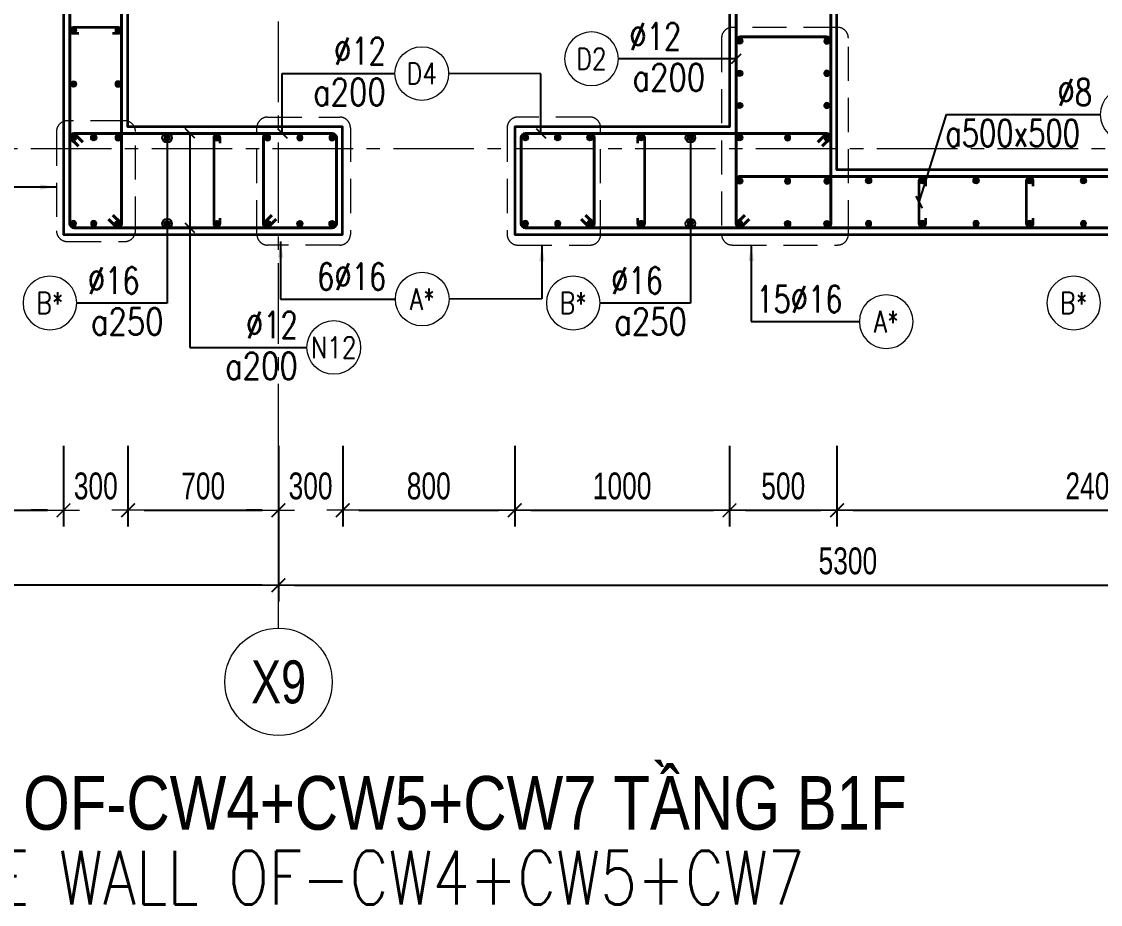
# Model space of a CAD drawing. Header units: millimetres. Extents: x 931337 to 1117500, y 19732 to 157199.
# Drawn here: x 1044437 to 1049458, y 101518 to 105630 of the extents above; entities that cross this region are included whole.
import ezdxf
from ezdxf.enums import TextEntityAlignment as Align

# ---------------------------------------------------------------- set-up
doc = ezdxf.new("R2010")
doc.units = ezdxf.units.MM
doc.header["$MEASUREMENT"] = 0
doc.linetypes.add('HIDDEN2', pattern=[4.7625, 3.175, -1.5875])
doc.linetypes.add('OF_Grid_1$0$CENTER2', pattern=[1.125, 0.75, -0.125, 0.125, -0.125])
doc.layers.get('0').update_dxf_attribs({"lineweight": 20})
doc.layers.get('Defpoints').update_dxf_attribs({"color": 151, "lineweight": 9})
for name, color, linetype, lineweight in [('KC-LEADER', 153, 'Continuous', 18), ('KC-THEP', 6, 'Continuous', 40), ('NDC_S_ANNO', 7, 'Continuous', 20), ('NDC_S_DIM', 1, 'Continuous', 15), ('NDC_S_ENG TITLE', 3, 'Continuous', 20), ('NDC_S_HIDDEN', 8, 'HIDDEN2', 13), ('NDC_S_LEADER', 1, 'Continuous', 15), ('NDC_S_REBAR', 4, 'Continuous', 35), ('NDC_S_STIRRUP', 4, 'Continuous', 40), ('NDC_S_TEXT SYMBOL', 7, 'Continuous', 20), ('NDC_S_VN TEXT', 7, 'Continuous', 20), ('NDC_S_VN TITLE', 6, 'Continuous', 35), ('NDC_S_WALL', 6, 'Continuous', 35), ('OF_Grid_1$0$NDC_S_AXIS', 5, 'OF_Grid_1$0$CENTER2', 13), ('OF_Grid_1$0$NDC_S_SYMBOL', 1, 'Continuous', 15), ('OF_Grid_1$0$NDC_S_TEXT SYMBOL', 7, 'Continuous', 20)]:
    doc.layers.add(name, color=color, linetype=linetype, lineweight=lineweight)
doc.styles.add('NDC_ANNO', font='', dxfattribs={"width": 0.8})
doc.styles.add('NDC_DIM', font='', dxfattribs={"width": 0.75})
doc.styles.add('NDC_EN TXT', font='romans.shx', dxfattribs={"width": 0.8})
doc.styles.add('NDC_VIE TXT', font='arial.ttf', dxfattribs={"width": 0.8})
doc.styles.add('OF_Grid_1$0$NDC_ANNO', font='', dxfattribs={"width": 0.8})
doc.styles.get('NDC_ANNO').set_extended_font_data('Dotum')
doc.styles.get('NDC_DIM').set_extended_font_data('Dotum')
doc.styles.get('OF_Grid_1$0$NDC_ANNO').set_extended_font_data('Dotum')
doc.dimstyles.new('NDC_dim_30', dxfattribs={"dimscale": 30, "dimtxt": 2.5, "dimasz": 1.5, "dimexe": 1.5, "dimexo": 2.5, "dimgap": 1, "dimtad": 1, "dimdec": 0, "dimzin": 0, "dimdsep": 46, "dimtxsty": 'NDC_DIM', "dimblk": 'DIMMARK', "dimcen": 0.09, "dimdle": 1.2, "dimclrd": 1, "dimclre": 1, "dimclrt": 3, "dimadec": 0, "dimazin": 0, "dimtfac": 1, "dimtdec": 0, "dimtix": 1, "dimtofl": 0, "dimtmove": 0, "dimatfit": 3, "dimfxl": 6, "dimfxlon": 1, "dimtolj": 1, "dimtzin": 0, "dimarcsym": 0})
doc.dimstyles.new('NDC_dim_50', dxfattribs={"dimscale": 50, "dimtxt": 2.5, "dimasz": 1.5, "dimexe": 1.5, "dimexo": 2.5, "dimgap": 1, "dimtad": 1, "dimdec": 0, "dimzin": 0, "dimdsep": 46, "dimtxsty": 'NDC_DIM', "dimblk": 'DIMMARK', "dimcen": 0.09, "dimdle": 1.2, "dimclrd": 1, "dimclre": 1, "dimclrt": 3, "dimadec": 0, "dimazin": 0, "dimtfac": 1, "dimtdec": 0, "dimtix": 1, "dimtofl": 0, "dimtmove": 0, "dimatfit": 3, "dimfxl": 6, "dimfxlon": 1, "dimtolj": 1, "dimtzin": 0, "dimarcsym": 0})

# ---------------------------------------------------------------- blocks, each defined once
blk = doc.blocks.new('Drawing name_symbol')
at = {"layer": 'NDC_S_ENG TITLE', "style": 'NDC_EN TXT', "width": 0.8}
blk.add_attdef('SECTDET1', text='', height=5, dxfattribs=at).set_placement((0, 1.01), align=Align.CENTER)
at = {"layer": 'NDC_S_TEXT SYMBOL', "lineweight": 25, "style": 'NDC_ANNO', "width": 0.8}
blk.add_attdef('SSCALE', text='', height=2.5, dxfattribs=at).set_placement((0, -4), align=Align.CENTER)
at = {"layer": 'NDC_S_VN TITLE', "style": 'NDC_VIE TXT', "width": 0.8}
blk.add_attdef('SECTDET2', text='', height=5, dxfattribs=at).set_placement((0, 7.97), align=Align.CENTER)
blk = doc.blocks.new('THEP')
at = {"layer": 'KC-LEADER', "color": 6}
blk.add_circle((0, 0), 14, dxfattribs=at)
at = {"layer": 'KC-THEP'}
for p, q in [((-14, 0), (14, 0)), ((9.9, 9.9), (-9.9, -9.9)), ((-9.9, 9.9), (9.9, -9.9)), ((0, 14), (0, -14))]:
    blk.add_line(p, q, dxfattribs=at)
blk = doc.blocks.new('*U10')
blk.add_circle((2.5, 0), 2.5)
at = {"layer": 'NDC_S_VN TEXT', "color": 3, "style": 'NDC_EN TXT'}
for tag, width, p in [('DK2', 0.75, (-0.85, 0.85)), ('KC2', 0.8, (-0.85, -2.97))]:
    blk.add_attdef(tag, text='', height=2.5, dxfattribs=dict(at, width=width)).set_placement(p, align=Align.RIGHT)
at = {"layer": 'NDC_S_VN TEXT', "color": 7, "style": 'NDC_EN TXT', "width": 0.8}
blk.add_attdef('SH3', text='', height=2, dxfattribs=at).set_placement((2.5, 0), align=Align.MIDDLE)
blk = doc.blocks.new('DIMMARK')
at = {"layer": 'NDC_S_DIM', "color": 1}
blk.add_line((-1.5, 0), (1, 0), dxfattribs=at)
at = {"layer": 'NDC_S_DIM', "color": 2, "const_width": 0.1}
blk.add_lwpolyline([(-0.424, -0.424), (0.424, 0.424)], dxfattribs=at)
blk = doc.blocks.new('*U13')
blk.add_circle((-2.5, 0), 2.5)
at = {"layer": 'NDC_S_VN TEXT', "color": 3, "style": 'NDC_EN TXT', "width": 0.75}
blk.add_attdef('DK1', (0.5, 0.85), '', height=2.5, dxfattribs=at)
at = {"layer": 'NDC_S_VN TEXT', "color": 7, "style": 'NDC_EN TXT', "width": 0.8}
blk.add_attdef('SH2', text='', height=2, dxfattribs=at).set_placement((-2.5, 0), align=Align.MIDDLE)
blk = doc.blocks.new('*U12')
blk.add_circle((-2.5, 0), 2.5)
at = {"layer": 'NDC_S_VN TEXT', "color": 3, "style": 'NDC_EN TXT', "width": 0.75}
for tag, p in [('DK1', (0.5, 0.85)), ('KC1', (0.5, -2.97))]:
    blk.add_attdef(tag, p, '', height=2.5, dxfattribs=at)
at = {"layer": 'NDC_S_VN TEXT', "color": 7, "style": 'NDC_EN TXT', "width": 0.8}
blk.add_attdef('SH2', text='', height=2, dxfattribs=at).set_placement((-2.5, 0), align=Align.MIDDLE)
blk = doc.blocks.new('*D1055')
at = {"layer": 'Defpoints', "color": 0, "transparency": 16777216}
for p in [(1038531.9, 104639.1), (1045631.7, 103817.5), (1038531.9, 103004.7)]:
    blk.add_point(p, dxfattribs=at)
at = {"layer": 'NDC_S_DIM', "color": 1, "lineweight": -2, "transparency": 16777216}
for p, q in [((1038531.9, 103304.7), (1038531.9, 102929.7)), ((1045631.7, 103304.7), (1045631.7, 102929.7)), ((1045556.7, 103004.7), (1038606.9, 103004.7))]:
    blk.add_line(p, q, dxfattribs=at)
at = {"layer": 'NDC_S_DIM', "color": 1, "lineweight": -2, "transparency": 16777216, "xscale": 75, "yscale": 75, "zscale": 75, "rotation": 180}
blk.add_blockref('DIMMARK', (1038531.9, 103004.7), dxfattribs=at)
at = {"layer": 'NDC_S_DIM', "color": 1, "lineweight": -2, "transparency": 16777216, "xscale": 75, "yscale": 75, "zscale": 75}
blk.add_blockref('DIMMARK', (1045631.7, 103004.7), dxfattribs=at)
at = {"layer": 'NDC_S_DIM', "color": 3, "transparency": 16777216, "insert": (1042081.8, 103117.3), "char_height": 125, "attachment_point": 5, "style": 'NDC_DIM'}
blk.add_mtext('\\A1;7100', dxfattribs=at)
blk = doc.blocks.new('*U9')
blk.add_circle((2.5, 0), 2.5)
at = {"layer": 'NDC_S_VN TEXT', "color": 3, "style": 'NDC_EN TXT', "width": 0.75}
blk.add_attdef('DK2', text='', height=2.5, dxfattribs=at).set_placement((-0.85, 0.85), align=Align.RIGHT)
at = {"layer": 'NDC_S_VN TEXT', "color": 7, "style": 'NDC_EN TXT', "width": 0.8}
blk.add_attdef('SH3', text='', height=2, dxfattribs=at).set_placement((2.5, 0), align=Align.MIDDLE)
blk = doc.blocks.new('*U87')
at = {"layer": 'OF_Grid_1$0$NDC_S_SYMBOL'}
blk.add_line((0, 5), (0, 9), dxfattribs=at)
blk.add_circle((0, 0), 5, dxfattribs=at)
at = {"layer": 'OF_Grid_1$0$NDC_S_TEXT SYMBOL', "color": 7, "style": 'OF_Grid_1$0$NDC_ANNO', "width": 0.8}
blk.add_attdef('GRID', text='', height=4, dxfattribs=at).set_placement((0, 0), align=Align.MIDDLE)
blk = doc.blocks.new('*D1070')
at = {"layer": 'Defpoints', "color": 0, "ltscale": 200, "transparency": 16777216}
for p in [(1043281.9, 105139.1), (1044631.9, 105101.8), (1044631.9, 103353.8)]:
    blk.add_point(p, dxfattribs=at)
at = {"layer": 'NDC_S_DIM', "color": 1, "lineweight": -2, "ltscale": 200, "transparency": 16777216}
for p, q in [((1043281.9, 103653.8), (1043281.9, 103278.8)), ((1044631.9, 103653.8), (1044631.9, 103278.8)), ((1043356.9, 103353.8), (1044556.9, 103353.8))]:
    blk.add_line(p, q, dxfattribs=at)
at = {"layer": 'NDC_S_DIM', "color": 1, "lineweight": -2, "ltscale": 200, "transparency": 16777216, "xscale": 75, "yscale": 75, "zscale": 75, "rotation": 180}
blk.add_blockref('DIMMARK', (1043281.9, 103353.8), dxfattribs=at)
at = {"layer": 'NDC_S_DIM', "color": 1, "lineweight": -2, "ltscale": 200, "transparency": 16777216, "xscale": 75, "yscale": 75, "zscale": 75}
blk.add_blockref('DIMMARK', (1044631.9, 103353.8), dxfattribs=at)
at = {"layer": 'NDC_S_DIM', "color": 3, "ltscale": 200, "transparency": 16777216, "insert": (1043956.9, 103466.4), "char_height": 125, "attachment_point": 5, "style": 'NDC_DIM'}
blk.add_mtext('\\A1;1350', dxfattribs=at)
blk = doc.blocks.new('*D1071')
at = {"layer": 'Defpoints', "color": 0, "ltscale": 200, "transparency": 16777216}
for p in [(1044931.9, 105253.7), (1044631.9, 105101.8), (1044931.9, 103353.8)]:
    blk.add_point(p, dxfattribs=at)
at = {"layer": 'NDC_S_DIM', "color": 1, "lineweight": -2, "ltscale": 200, "transparency": 16777216}
for p, q in [((1044631.9, 103653.8), (1044631.9, 103278.8)), ((1044931.9, 103653.8), (1044931.9, 103278.8)), ((1044556.9, 103353.8), (1044481.9, 103353.8)), ((1045006.9, 103353.8), (1045081.9, 103353.8))]:
    blk.add_line(p, q, dxfattribs=at)
at = {"layer": 'NDC_S_DIM', "color": 1, "lineweight": -2, "ltscale": 200, "transparency": 16777216, "xscale": 75, "yscale": 75, "zscale": 75}
blk.add_blockref('DIMMARK', (1044631.9, 103353.8), dxfattribs=at)
at = {"layer": 'NDC_S_DIM', "color": 1, "lineweight": -2, "ltscale": 200, "transparency": 16777216, "xscale": 75, "yscale": 75, "zscale": 75, "rotation": 180}
blk.add_blockref('DIMMARK', (1044931.9, 103353.8), dxfattribs=at)
at = {"layer": 'NDC_S_DIM', "color": 3, "ltscale": 200, "transparency": 16777216, "insert": (1044781.9, 103466.4), "char_height": 125, "attachment_point": 5, "style": 'NDC_DIM'}
blk.add_mtext('\\A1;300', dxfattribs=at)
blk = doc.blocks.new('*D1072')
at = {"layer": 'Defpoints', "color": 0, "ltscale": 200, "transparency": 16777216}
for p in [(1044931.9, 105253.7), (1045631.7, 105139.1), (1045631.7, 103353.8)]:
    blk.add_point(p, dxfattribs=at)
at = {"layer": 'NDC_S_DIM', "color": 1, "lineweight": -2, "ltscale": 200, "transparency": 16777216}
for p, q in [((1044931.9, 103653.8), (1044931.9, 103278.8)), ((1045631.7, 103653.8), (1045631.7, 103278.8)), ((1045006.9, 103353.8), (1045556.7, 103353.8))]:
    blk.add_line(p, q, dxfattribs=at)
at = {"layer": 'NDC_S_DIM', "color": 1, "lineweight": -2, "ltscale": 200, "transparency": 16777216, "xscale": 75, "yscale": 75, "zscale": 75, "rotation": 180}
blk.add_blockref('DIMMARK', (1044931.9, 103353.8), dxfattribs=at)
at = {"layer": 'NDC_S_DIM', "color": 1, "lineweight": -2, "ltscale": 200, "transparency": 16777216, "xscale": 75, "yscale": 75, "zscale": 75}
blk.add_blockref('DIMMARK', (1045631.7, 103353.8), dxfattribs=at)
at = {"layer": 'NDC_S_DIM', "color": 3, "ltscale": 200, "transparency": 16777216, "insert": (1045281.8, 103466.4), "char_height": 125, "attachment_point": 5, "style": 'NDC_DIM'}
blk.add_mtext('\\A1;700', dxfattribs=at)
blk = doc.blocks.new('*D1073')
at = {"layer": 'Defpoints', "color": 0, "ltscale": 200, "transparency": 16777216}
for p in [(1045631.7, 105139.1), (1045931.9, 105139.1), (1045931.9, 103353.8)]:
    blk.add_point(p, dxfattribs=at)
at = {"layer": 'NDC_S_DIM', "color": 1, "lineweight": -2, "ltscale": 200, "transparency": 16777216}
for p, q in [((1045631.7, 103653.8), (1045631.7, 103278.8)), ((1045931.9, 103653.8), (1045931.9, 103278.8)), ((1045556.7, 103353.8), (1045481.7, 103353.8)), ((1046006.9, 103353.8), (1046081.9, 103353.8))]:
    blk.add_line(p, q, dxfattribs=at)
at = {"layer": 'NDC_S_DIM', "color": 1, "lineweight": -2, "ltscale": 200, "transparency": 16777216, "xscale": 75, "yscale": 75, "zscale": 75}
blk.add_blockref('DIMMARK', (1045631.7, 103353.8), dxfattribs=at)
at = {"layer": 'NDC_S_DIM', "color": 1, "lineweight": -2, "ltscale": 200, "transparency": 16777216, "xscale": 75, "yscale": 75, "zscale": 75, "rotation": 180}
blk.add_blockref('DIMMARK', (1045931.9, 103353.8), dxfattribs=at)
at = {"layer": 'NDC_S_DIM', "color": 3, "ltscale": 200, "transparency": 16777216, "insert": (1045781.8, 103466.4), "char_height": 125, "attachment_point": 5, "style": 'NDC_DIM'}
blk.add_mtext('\\A1;300', dxfattribs=at)
blk = doc.blocks.new('*D1074')
at = {"layer": 'Defpoints', "color": 0, "ltscale": 200, "transparency": 16777216}
for p in [(1045931.9, 105139.1), (1046731.9, 105139.1), (1046731.9, 103353.8)]:
    blk.add_point(p, dxfattribs=at)
at = {"layer": 'NDC_S_DIM', "color": 1, "lineweight": -2, "ltscale": 200, "transparency": 16777216}
for p, q in [((1045931.9, 103653.8), (1045931.9, 103278.8)), ((1046731.9, 103653.8), (1046731.9, 103278.8)), ((1046006.9, 103353.8), (1046656.9, 103353.8))]:
    blk.add_line(p, q, dxfattribs=at)
at = {"layer": 'NDC_S_DIM', "color": 1, "lineweight": -2, "ltscale": 200, "transparency": 16777216, "xscale": 75, "yscale": 75, "zscale": 75, "rotation": 180}
blk.add_blockref('DIMMARK', (1045931.9, 103353.8), dxfattribs=at)
at = {"layer": 'NDC_S_DIM', "color": 1, "lineweight": -2, "ltscale": 200, "transparency": 16777216, "xscale": 75, "yscale": 75, "zscale": 75}
blk.add_blockref('DIMMARK', (1046731.9, 103353.8), dxfattribs=at)
at = {"layer": 'NDC_S_DIM', "color": 3, "ltscale": 200, "transparency": 16777216, "insert": (1046331.9, 103466.4), "char_height": 125, "attachment_point": 5, "style": 'NDC_DIM'}
blk.add_mtext('\\A1;800', dxfattribs=at)
blk = doc.blocks.new('*D1075')
at = {"layer": 'Defpoints', "color": 0, "ltscale": 200, "transparency": 16777216}
for p in [(1046731.9, 105139.1), (1047731.9, 105139.1), (1047731.9, 103353.8)]:
    blk.add_point(p, dxfattribs=at)
at = {"layer": 'NDC_S_DIM', "color": 1, "lineweight": -2, "ltscale": 200, "transparency": 16777216}
for p, q in [((1046731.9, 103653.8), (1046731.9, 103278.8)), ((1047731.9, 103653.8), (1047731.9, 103278.8)), ((1046806.9, 103353.8), (1047656.9, 103353.8))]:
    blk.add_line(p, q, dxfattribs=at)
at = {"layer": 'NDC_S_DIM', "color": 1, "lineweight": -2, "ltscale": 200, "transparency": 16777216, "xscale": 75, "yscale": 75, "zscale": 75, "rotation": 180}
blk.add_blockref('DIMMARK', (1046731.9, 103353.8), dxfattribs=at)
at = {"layer": 'NDC_S_DIM', "color": 1, "lineweight": -2, "ltscale": 200, "transparency": 16777216, "xscale": 75, "yscale": 75, "zscale": 75}
blk.add_blockref('DIMMARK', (1047731.9, 103353.8), dxfattribs=at)
at = {"layer": 'NDC_S_DIM', "color": 3, "ltscale": 200, "transparency": 16777216, "insert": (1047231.9, 103466.4), "char_height": 125, "attachment_point": 5, "style": 'NDC_DIM'}
blk.add_mtext('\\A1;1000', dxfattribs=at)
blk = doc.blocks.new('*D1076')
at = {"layer": 'Defpoints', "color": 0, "ltscale": 200, "transparency": 16777216}
for p in [(1047731.9, 105139.1), (1048231.9, 105139.1), (1048231.9, 103353.8)]:
    blk.add_point(p, dxfattribs=at)
at = {"layer": 'NDC_S_DIM', "color": 1, "lineweight": -2, "ltscale": 200, "transparency": 16777216}
for p, q in [((1047731.9, 103653.8), (1047731.9, 103278.8)), ((1048231.9, 103653.8), (1048231.9, 103278.8)), ((1047806.9, 103353.8), (1048156.9, 103353.8))]:
    blk.add_line(p, q, dxfattribs=at)
at = {"layer": 'NDC_S_DIM', "color": 1, "lineweight": -2, "ltscale": 200, "transparency": 16777216, "xscale": 75, "yscale": 75, "zscale": 75, "rotation": 180}
blk.add_blockref('DIMMARK', (1047731.9, 103353.8), dxfattribs=at)
at = {"layer": 'NDC_S_DIM', "color": 1, "lineweight": -2, "ltscale": 200, "transparency": 16777216, "xscale": 75, "yscale": 75, "zscale": 75}
blk.add_blockref('DIMMARK', (1048231.9, 103353.8), dxfattribs=at)
at = {"layer": 'NDC_S_DIM', "color": 3, "ltscale": 200, "transparency": 16777216, "insert": (1047981.9, 103466.4), "char_height": 125, "attachment_point": 5, "style": 'NDC_DIM'}
blk.add_mtext('\\A1;500', dxfattribs=at)
blk = doc.blocks.new('*D1077')
at = {"layer": 'Defpoints', "color": 0, "ltscale": 200, "transparency": 16777216}
for p in [(1048231.9, 105139.1), (1050631.7, 104939.1), (1050631.7, 103353.8)]:
    blk.add_point(p, dxfattribs=at)
at = {"layer": 'NDC_S_DIM', "color": 1, "lineweight": -2, "ltscale": 200, "transparency": 16777216}
for p, q in [((1048231.9, 103653.8), (1048231.9, 103278.8)), ((1050631.7, 103653.8), (1050631.7, 103278.8)), ((1048306.9, 103353.8), (1050556.7, 103353.8))]:
    blk.add_line(p, q, dxfattribs=at)
at = {"layer": 'NDC_S_DIM', "color": 1, "lineweight": -2, "ltscale": 200, "transparency": 16777216, "xscale": 75, "yscale": 75, "zscale": 75, "rotation": 180}
blk.add_blockref('DIMMARK', (1048231.9, 103353.8), dxfattribs=at)
at = {"layer": 'NDC_S_DIM', "color": 1, "lineweight": -2, "ltscale": 200, "transparency": 16777216, "xscale": 75, "yscale": 75, "zscale": 75}
blk.add_blockref('DIMMARK', (1050631.7, 103353.8), dxfattribs=at)
at = {"layer": 'NDC_S_DIM', "color": 3, "ltscale": 200, "transparency": 16777216, "insert": (1049431.8, 103466.4), "char_height": 125, "attachment_point": 5, "style": 'NDC_DIM'}
blk.add_mtext('\\A1;2400', dxfattribs=at)
blk = doc.blocks.new('*D1079')
at = {"layer": 'Defpoints', "color": 0, "ltscale": 200, "transparency": 16777216}
for p in [(1050932.7, 104639.1), (1045632.7, 103817.5), (1050932.7, 103004.7)]:
    blk.add_point(p, dxfattribs=at)
at = {"layer": 'NDC_S_DIM', "color": 1, "lineweight": -2, "ltscale": 200, "transparency": 16777216}
for p, q in [((1045632.7, 103304.7), (1045632.7, 102929.7)), ((1050932.7, 103304.7), (1050932.7, 102929.7)), ((1045707.7, 103004.7), (1050857.7, 103004.7))]:
    blk.add_line(p, q, dxfattribs=at)
at = {"layer": 'NDC_S_DIM', "color": 1, "lineweight": -2, "ltscale": 200, "transparency": 16777216, "xscale": 75, "yscale": 75, "zscale": 75, "rotation": 180}
blk.add_blockref('DIMMARK', (1045632.7, 103004.7), dxfattribs=at)
at = {"layer": 'NDC_S_DIM', "color": 1, "lineweight": -2, "ltscale": 200, "transparency": 16777216, "xscale": 75, "yscale": 75, "zscale": 75}
blk.add_blockref('DIMMARK', (1050932.7, 103004.7), dxfattribs=at)
at = {"layer": 'NDC_S_DIM', "color": 3, "ltscale": 200, "transparency": 16777216, "insert": (1048282.7, 103117.3), "char_height": 125, "attachment_point": 5, "style": 'NDC_DIM'}
blk.add_mtext('\\A1;5300', dxfattribs=at)

msp = doc.modelspace()

# ---------------------------------------------------------------- linework, layer by layer
at = {"layer": 'NDC_S_HIDDEN', "ltscale": 50}
for points in [[(1048234.819, 105603.031), (1047744.811, 105603.031, 0.41421356), (1047694.811, 105553.031), (1047694.811, 104639.422, 0.41421356), (1047744.811, 104589.422), (1048234.819, 104589.422, 0.41421356), (1048284.819, 104639.422), (1048284.819, 105553.031, 0.41421356)], [(1044916.826, 105167.624), (1044649.028, 105167.624, 0.41421356), (1044599.028, 105117.624), (1044599.028, 104655.883, 0.41421356), (1044649.028, 104605.883), (1044916.826, 104605.883, 0.41421356), (1044966.826, 104655.883), (1044966.826, 105117.624, 0.41421356)], [(1045581.935, 105185.215), (1045917.16, 105185.215, -0.41421356), (1045967.16, 105135.215), (1045967.16, 104639.057, -0.41421356), (1045917.16, 104589.057), (1045581.935, 104589.057, -0.41421356), (1045531.935, 104639.057), (1045531.935, 105135.215, -0.41421356)], [(1047081.935, 105185.215), (1046746.711, 105185.215, 0.41421356), (1046696.711, 105135.215), (1046696.711, 104639.057, 0.41421356), (1046746.711, 104589.057), (1047081.935, 104589.057, 0.41421356), (1047131.935, 104639.057), (1047131.935, 105135.215, 0.41421356)]]:
    msp.add_lwpolyline(points, format="xyb", close=True, dxfattribs=at)
at = {"layer": 'NDC_S_REBAR'}
for points in [[(1044703.423, 105574.057), (1044678.423, 105574.057, -1), (1044678.423, 105604.057), (1044885.447, 105604.057, -1), (1044885.447, 105574.057), (1044860.447, 105574.057)], [(1045361.018, 105064.057), (1045361.018, 105089.057, 1), (1045331.018, 105089.057), (1045331.018, 104689.057, 1), (1045361.018, 104689.057), (1045361.018, 104714.057)], [(1047305.42, 105064.057), (1047305.42, 105089.057, -1), (1047335.42, 105089.057), (1047335.42, 104689.057, -1), (1047305.42, 104689.057), (1047305.42, 104714.057)], [(1048644.223, 104714.057), (1048644.223, 104689.057, -1), (1048614.223, 104689.057), (1048614.223, 104889.057, -1), (1048644.223, 104889.057), (1048644.223, 104864.057)], [(1049144.223, 104714.057), (1049144.223, 104689.057, -1), (1049114.223, 104689.057), (1049114.223, 104889.057, -1), (1049144.223, 104889.057), (1049144.223, 104864.057)]]:
    msp.add_lwpolyline(points, format="xyb", dxfattribs=at)
at = {"layer": 'NDC_S_STIRRUP'}
for points in [[(1044861.935, 104729.057), (1044901.935, 104689.057, -0.41421356), (1044881.935, 104669.057), (1044681.935, 104669.057, -0.41421356), (1044661.935, 104689.057), (1044661.935, 116989.057, -0.41421356), (1044681.935, 117009.057), (1044881.935, 117009.057, -0.41421356), (1044901.935, 116989.057), (1044901.935, 104689.057, -0.41421356), (1044881.935, 104669.057), (1044841.935, 104709.057)], [(1047762.735, 114239.057), (1047762.735, 114239.057), (1047762.735, 104689.057, 0.41421356), (1047782.735, 104669.057), (1048182.735, 104669.057, 0.41421356), (1048202.735, 104689.057), (1048202.735, 107939.733), (1048192.735, 107909.733)], [(1047802.735, 104729.057), (1047762.735, 104689.057, 0.41421356), (1047782.735, 104669.057), (1048182.735, 104669.057, 0.41421356), (1048202.735, 104689.057), (1048202.735, 105538.874, 0.41421356), (1048182.735, 105558.874), (1047782.735, 105558.874, 0.41421356), (1047762.735, 105538.874), (1047762.735, 104689.057, 0.41421356), (1047782.735, 104669.057), (1047822.735, 104709.057)], [(1044721.935, 105069.057), (1044681.935, 105109.057, 0.41421356), (1044661.935, 105089.057), (1044661.935, 104689.057, 0.41421356), (1044681.935, 104669.057), (1045881.935, 104669.057, 0.41421356), (1045901.935, 104689.057), (1045901.935, 105089.057, 0.41421356), (1045881.935, 105109.057), (1044681.935, 105109.057, 0.41421356), (1044661.935, 105089.057), (1044701.935, 105049.057)], [(1045601.935, 104729.057), (1045561.935, 104689.057, 0.41421356), (1045581.935, 104669.057), (1045881.935, 104669.057, 0.41421356), (1045901.935, 104689.057), (1045901.935, 105089.057, 0.41421356), (1045881.935, 105109.057), (1045581.935, 105109.057, 0.41421356), (1045561.935, 105089.057), (1045561.935, 104689.057, 0.41421356), (1045581.935, 104669.057), (1045621.935, 104709.057)], [(1048142.735, 105069.057), (1048182.735, 105109.057, -0.41421356), (1048202.735, 105089.057), (1048202.735, 104689.057, -0.41421356), (1048182.735, 104669.057), (1046781.935, 104669.057, -0.41421356), (1046761.935, 104689.057), (1046761.935, 105089.057, -0.41421356), (1046781.935, 105109.057), (1048182.735, 105109.057, -0.41421356), (1048202.735, 105089.057), (1048162.735, 105049.057)], [(1047061.935, 104729.057), (1047101.935, 104689.057, -0.41421356), (1047081.935, 104669.057), (1046781.935, 104669.057, -0.41421356), (1046761.935, 104689.057), (1046761.935, 105089.057, -0.41421356), (1046781.935, 105109.057), (1047081.935, 105109.057, -0.41421356), (1047101.935, 105089.057), (1047101.935, 104689.057, -0.41421356), (1047081.935, 104669.057), (1047041.935, 104709.057)], [(1050842.735, 104869.057), (1050882.735, 104909.057, -0.41421356), (1050902.735, 104889.057), (1050902.735, 104689.057, -0.41421356), (1050882.735, 104669.057), (1047782.735, 104669.057, -0.41421356), (1047762.735, 104689.057), (1047762.735, 104889.057, -0.41435759), (1047782.735, 104909.057), (1050882.735, 104909.057, -0.41421356), (1050902.735, 104889.057), (1050862.735, 104849.057)]]:
    msp.add_lwpolyline(points, format="xyb", dxfattribs=at)
at = {"layer": 'NDC_S_WALL'}
for points in [[(1044631.935, 114039.057), (1044631.935, 104639.057), (1045930.765, 104639.057), (1045930.765, 104639.057), (1045930.765, 105139.057), (1045930.765, 105139.057), (1044931.935, 105139.057), (1044931.935, 107339.057), (1044931.935, 107339.057), (1047731.935, 107339.057), (1047731.935, 107339.057), (1047731.935, 105139.057), (1046733.105, 105139.057), (1046733.105, 105139.057), (1046733.105, 104639.057), (1046733.105, 104639.057), (1050931.935, 104639.057), (1050931.935, 117039.057)], [(1050631.935, 116739.057), (1050631.935, 104939.057), (1048231.935, 104939.057), (1048231.935, 116739.057)]]:
    msp.add_lwpolyline(points, dxfattribs=at)
at = {"layer": 'OF_Grid_1$0$NDC_S_AXIS', "ltscale": 500}
for p, q in [((1045632.735, 103004.688), (1045632.735, 118700.803)), ((1036604.756, 105039.057), (1052455.08, 105039.057))]:
    msp.add_line(p, q, dxfattribs=at)

# ---------------------------------------------------------------- block references
at = {"layer": 'KC-THEP'}
for p, rotation in [((1044678.423, 105589.057), 189.6685644363809), ((1047779.223, 105539.057), 189.6685644363809), ((1047779.223, 105389.057), 189.6685644363809), ((1044678.423, 105339.057), 189.6685644363809), ((1047779.223, 105239.057), 189.6685644363809), ((1044678.423, 105089.057), 189.6685644363809), ((1044772.583, 105089.057), 189.6685644363809), ((1046781.935, 105089.057), 189.6685644363809), ((1046931.935, 105089.057), 189.6685644363809), ((1047081.935, 105089.057), 189.6685644363809), ((1047320.42, 105089.057), 189.6685644363809), ((1047549.829, 105089.057), 189.6685644363809), ((1047779.223, 105089.057), 189.6685644363809), ((1047779.223, 104887.353), 189.6685644363809), ((1048379.223, 104889.057), 189.6685644363809), ((1048629.223, 104889.057), 189.6685644363809), ((1048879.223, 104889.057), 189.6685644363809), ((1049129.223, 104889.057), 189.6685644363809), ((1049379.223, 104889.057), 189.6685644363809), ((1044885.447, 104689.057), 9.66856443638095), ((1045114.042, 104689.057), 9.66856443638095), ((1045346.018, 104689.057), 9.66856443638095), ((1045581.935, 104689.057), 9.668564436380946), ((1045731.935, 104689.057), 9.668564436380946), ((1045881.935, 104689.057), 9.668564436380946), ((1048002.201, 104689.057), 9.66856443638095), ((1048184.692, 104689.057), 9.66856443638095)]:
    msp.add_blockref('THEP', p, dxfattribs=dict(at, rotation=rotation))
at = {"layer": 'KC-THEP', "xscale": -1}
for p, rotation in [((1044885.447, 105589.057), 170.331435563619), ((1048184.692, 105539.057), 170.3314355636193), ((1048184.692, 105389.057), 170.331435563619), ((1044885.447, 105339.057), 170.331435563619), ((1048184.692, 105239.057), 170.331435563619), ((1044885.447, 105089.057), 170.331435563619), ((1045114.042, 105089.057), 170.331435563619), ((1045346.018, 105089.057), 170.331435563619), ((1045581.935, 105089.057), 170.331435563619), ((1045731.935, 105089.057), 170.331435563619), ((1045881.935, 105089.057), 170.331435563619), ((1048002.201, 105089.057), 170.331435563619), ((1048184.692, 105089.057), 170.331435563619), ((1048002.201, 104887.353), 170.331435563619), ((1048184.692, 104887.353), 170.331435563619), ((1044678.423, 104689.057), 350.3314355636191), ((1044772.583, 104689.057), 350.3314355636191), ((1046781.935, 104689.057), 350.3314355636191), ((1046931.935, 104689.057), 350.3314355636191), ((1047081.935, 104689.057), 350.3314355636191), ((1047320.42, 104689.057), 350.3314355636191), ((1047549.829, 104689.057), 350.3314355636191), ((1047779.223, 104689.057), 350.3314355636191), ((1048379.223, 104689.057), 350.3314355636191), ((1048629.223, 104689.057), 350.3314355636191), ((1048879.223, 104689.057), 350.3314355636191), ((1049129.223, 104689.057), 350.3314355636191), ((1049379.223, 104689.057), 350.3314355636191)]:
    msp.add_blockref('THEP', p, dxfattribs=dict(at, rotation=rotation))
at = {"layer": 'NDC_S_ANNO'}
ref = msp.add_blockref('Drawing name_symbol', (1045188.396, 101467.499), dxfattribs=dict(at, xscale=50, yscale=50, zscale=50))
ref.add_attrib('SECTDET1', 'DETAIL OF CORE WALL OF-CW4+CW5+CW7', dxfattribs={"layer": 'NDC_S_ENG TITLE', "height": 250, "style": 'NDC_EN TXT', "width": 0.8}).set_placement((1045188.396, 101518.062), align=Align.CENTER)
ref.add_attrib('SECTDET2', 'CHI TIẾT LÕI VÁCH OF-CW4+CW5+CW7 TẦNG B1F', dxfattribs={"layer": 'NDC_S_VN TITLE', "height": 250, "style": 'NDC_VIE TXT', "width": 0.8}).set_placement((1045188.396, 101866.031), align=Align.CENTER)
at = {"layer": 'NDC_S_VN TEXT'}
ref = msp.add_blockref('*U10', (1047214.257, 105456.546), dxfattribs=dict(at, xscale=-50, yscale=50, zscale=50))
ref.add_attrib('SH3', 'D2', dxfattribs={"color": 7, "height": 100, "style": 'NDC_EN TXT', "width": 0.8}).set_placement((1047089.257, 105456.546), align=Align.MIDDLE)
ref.add_attrib('DK2', '%%C12', dxfattribs={"color": 3, "height": 125, "style": 'NDC_EN TXT', "width": 0.75}).set_placement((1047506.757, 105498.821), align=Align.RIGHT)
ref.add_attrib('KC2', 'a200', dxfattribs={"color": 3, "height": 125, "style": 'NDC_EN TXT', "width": 0.8}).set_placement((1047618.661, 105307.918), align=Align.RIGHT)
at = {"layer": 'NDC_S_VN TEXT', "xscale": 50, "yscale": 50, "zscale": 50}
for name, p, values in [('*U10', (1046174.424, 105387.783), {'SH3': 'D4', 'DK2': '%%C12', 'KC2': 'a200'}), ('*U9', (1046176.406, 104337.564), {'SH3': 'A*', 'DK2': '6%%C16'}), ('*U10', (1045764.69, 104112.368), {'SH3': 'N12', 'DK2': '%%C12', 'KC2': 'a200'})]:
    msp.add_blockref(name, p, dxfattribs=at).add_auto_attribs(values)
at = {"layer": 'NDC_S_VN TEXT'}
ref = msp.add_blockref('*U12', (1049457.684, 105196.55), dxfattribs=dict(at, xscale=-50, yscale=50, zscale=50))
ref.add_attrib('SH2', 'C1', dxfattribs={"color": 7, "height": 100, "style": 'NDC_EN TXT', "width": 0.8}).set_placement((1049582.684, 105196.55), align=Align.MIDDLE)
ref.add_attrib('DK1', '%%c8', (1049258.577, 105238.826), dxfattribs={"color": 3, "height": 125, "style": 'NDC_EN TXT', "width": 0.75})
ref.add_attrib('KC1', 'a500x500', (1048736.255, 105047.923), dxfattribs={"color": 3, "height": 125, "style": 'NDC_EN TXT', "width": 0.75})
ref = msp.add_blockref('*U10', (1044693.43, 104319.345), dxfattribs=dict(at, xscale=-50, yscale=50, zscale=50))
ref.add_attrib('SH3', 'B*', dxfattribs={"color": 7, "height": 100, "style": 'NDC_EN TXT', "width": 0.8}).set_placement((1044568.43, 104319.345), align=Align.MIDDLE)
ref.add_attrib('DK2', '%%C16', dxfattribs={"color": 3, "height": 125, "style": 'NDC_EN TXT', "width": 0.75}).set_placement((1044985.93, 104361.62), align=Align.RIGHT)
ref.add_attrib('KC2', 'a250', dxfattribs={"color": 3, "height": 125, "style": 'NDC_EN TXT', "width": 0.8}).set_placement((1045097.835, 104170.718), align=Align.RIGHT)
ref = msp.add_blockref('*U10', (1047129.217, 104319.345), dxfattribs=dict(at, xscale=-50, yscale=50, zscale=50))
ref.add_attrib('SH3', 'B*', dxfattribs={"color": 7, "height": 100, "style": 'NDC_EN TXT', "width": 0.8}).set_placement((1047004.217, 104319.345), align=Align.MIDDLE)
ref.add_attrib('DK2', '%%C16', dxfattribs={"color": 3, "height": 125, "style": 'NDC_EN TXT', "width": 0.75}).set_placement((1047421.717, 104361.62), align=Align.RIGHT)
ref.add_attrib('KC2', 'a250', dxfattribs={"color": 3, "height": 125, "style": 'NDC_EN TXT', "width": 0.8}).set_placement((1047533.622, 104170.718), align=Align.RIGHT)
ref = msp.add_blockref('*U10', (1049458.611, 104319.345), dxfattribs=dict(at, xscale=-50, yscale=50, zscale=50))
ref.add_attrib('SH3', 'B*', dxfattribs={"color": 7, "height": 100, "style": 'NDC_EN TXT', "width": 0.8}).set_placement((1049333.611, 104319.345), align=Align.MIDDLE)
ref.add_attrib('DK2', '%%C16', dxfattribs={"color": 3, "height": 125, "style": 'NDC_EN TXT', "width": 0.75}).set_placement((1049751.111, 104361.62), align=Align.RIGHT)
ref.add_attrib('KC2', 'a250', dxfattribs={"color": 3, "height": 125, "style": 'NDC_EN TXT', "width": 0.8}).set_placement((1049863.016, 104170.718), align=Align.RIGHT)
ref = msp.add_blockref('*U13', (1048336.147, 104232.517), dxfattribs=dict(at, xscale=-50, yscale=50, zscale=50))
ref.add_attrib('SH2', 'A*', dxfattribs={"color": 7, "height": 100, "style": 'NDC_EN TXT', "width": 0.8}).set_placement((1048461.147, 104232.517), align=Align.MIDDLE)
ref.add_attrib('DK1', '15%%C16', (1047855.789, 104274.792), dxfattribs={"color": 3, "height": 125, "style": 'NDC_EN TXT', "width": 0.75})
at = {"layer": 'OF_Grid_1$0$NDC_S_AXIS', "xscale": 50, "yscale": 50, "zscale": 50}
msp.add_blockref('*U87', (1045632.735, 102554.688), dxfattribs=at).add_auto_attribs({'GRID': 'X9'})

# ---------------------------------------------------------------- dimensions: what is measured, and where the dimension line sits
at = {"layer": 'NDC_S_DIM', "ltscale": 200}
for base, p1, p2, picture, middle in [((1044931.935, 103353.837), (1044631.935, 105101.846), (1044931.935, 105253.712), '*D1071', (1044781.935, 103466.422)), ((1045631.735, 103353.837), (1044931.935, 105253.712), (1045631.735, 105139.057), '*D1072', (1045281.835, 103466.422)), ((1044631.935, 103353.837), (1043281.935, 105139.057), (1044631.935, 105101.846), '*D1070', (1043956.935, 103466.422)), ((1045931.935, 103353.837), (1045631.735, 105139.057), (1045931.935, 105139.057), '*D1073', (1045781.835, 103466.422)), ((1046731.935, 103353.837), (1045931.935, 105139.057), (1046731.935, 105139.057), '*D1074', (1046331.935, 103466.422)), ((1047731.935, 103353.837), (1046731.935, 105139.057), (1047731.935, 105139.057), '*D1075', (1047231.935, 103466.422)), ((1048231.935, 103353.837), (1047731.935, 105139.057), (1048231.935, 105139.057), '*D1076', (1047981.935, 103466.422)), ((1050631.735, 103353.837), (1048231.935, 105139.057), (1050631.735, 104939.057), '*D1077', (1049431.835, 103466.422)), ((1050932.735, 103004.688), (1045632.735, 103817.493), (1050932.735, 104639.057), '*D1079', (1048282.735, 103117.272))]:
    dim = msp.add_linear_dim(base=base, p1=p1, p2=p2, angle=180, dimstyle='NDC_dim_50', override={"dimtmove": 1}, dxfattribs=at)
    dim.commit()
    dim.dimension.update_dxf_attribs({"geometry": picture, "text_midpoint": middle})
at = {"layer": 'NDC_S_DIM'}
dim = msp.add_linear_dim(base=(1038531.935, 103004.688), p1=(1045631.735, 103817.493), p2=(1038531.935, 104639.057), angle=180, dimstyle='NDC_dim_50', override={"dimtmove": 1}, dxfattribs=at)
dim.commit()
dim.dimension.update_dxf_attribs({"geometry": '*D1055', "text_midpoint": (1042081.835, 103117.272)})

# ---------------------------------------------------------------- leaders
at = {"layer": 'NDC_S_LEADER'}
for points, dimstyle, override in [([(1047762.735, 105456.546), (1047216.331, 105456.546)], 'NDC_dim_30', {"dimtad": 0, "dimldrblk": 'Oblique'}), ([(1045649.942, 105109.057), (1045649.942, 105387.783), (1046174.424, 105387.783)], 'NDC_dim_30', {"dimtad": 0, "dimldrblk": 'Oblique'}), ([(1046854.235, 105109.057), (1046854.235, 105387.001), (1046424.423, 105387.607)], 'NDC_dim_30', {"dimtad": 0, "dimldrblk": 'Oblique'}), ([(1048614.223, 104789.057), (1048742.365, 105196.549), (1049457.684, 105196.549)], 'NDC_dim_30', {"dimtad": 0, "dimldrblk": 'Oblique'}), ([(1045114.042, 105089.057), (1045114.042, 104319.164), (1044693.43, 104319.164)], 'NDC_dim_30', {"dimgap": 1, "dimtad": 0, "dimldrblk": 'Origin'}), ([(1045219.951, 105109.057), (1045219.951, 104112.187), (1045764.69, 104112.187)], 'NDC_dim_30', {"dimtad": 0, "dimldrblk": 'Oblique'}), ([(1047549.829, 105089.057), (1047549.829, 104319.164), (1047129.217, 104319.164)], 'NDC_dim_30', {"dimgap": 1, "dimtad": 0, "dimldrblk": 'Origin'}), ([(1044599.028, 104859.2), (1043970.723, 104859.2)], 'NDC_dim_50', {"dimgap": 1, "dimtad": 0}), ([(1045114.042, 104689.057), (1045114.042, 104319.164), (1044693.43, 104319.164)], 'NDC_dim_30', {"dimgap": 1, "dimtad": 0, "dimldrblk": 'Origin'}), ([(1047549.829, 104689.057), (1047549.829, 104319.164), (1047129.217, 104319.164)], 'NDC_dim_30', {"dimgap": 1, "dimtad": 0, "dimldrblk": 'Origin'}), ([(1045219.951, 104669.057), (1045219.951, 104112.187), (1045764.69, 104112.187)], 'NDC_dim_30', {"dimtad": 0, "dimldrblk": 'Oblique'}), ([(1045642.244, 104605.883), (1045642.244, 104337.383), (1046176.406, 104337.383)], 'NDC_dim_50', {"dimgap": 1, "dimtad": 0}), ([(1046858.584, 104589.057), (1046858.584, 104338.37), (1046426.406, 104337.564)], 'NDC_dim_50', {"dimtad": 0}), ([(1047832.713, 104589.422), (1047832.713, 104232.517), (1048336.147, 104232.517)], 'NDC_dim_50', {"dimgap": 1, "dimtad": 0})]:
    msp.add_leader(points, dimstyle=dimstyle, override=override, dxfattribs=at)

doc.saveas('drawing.dxf')
